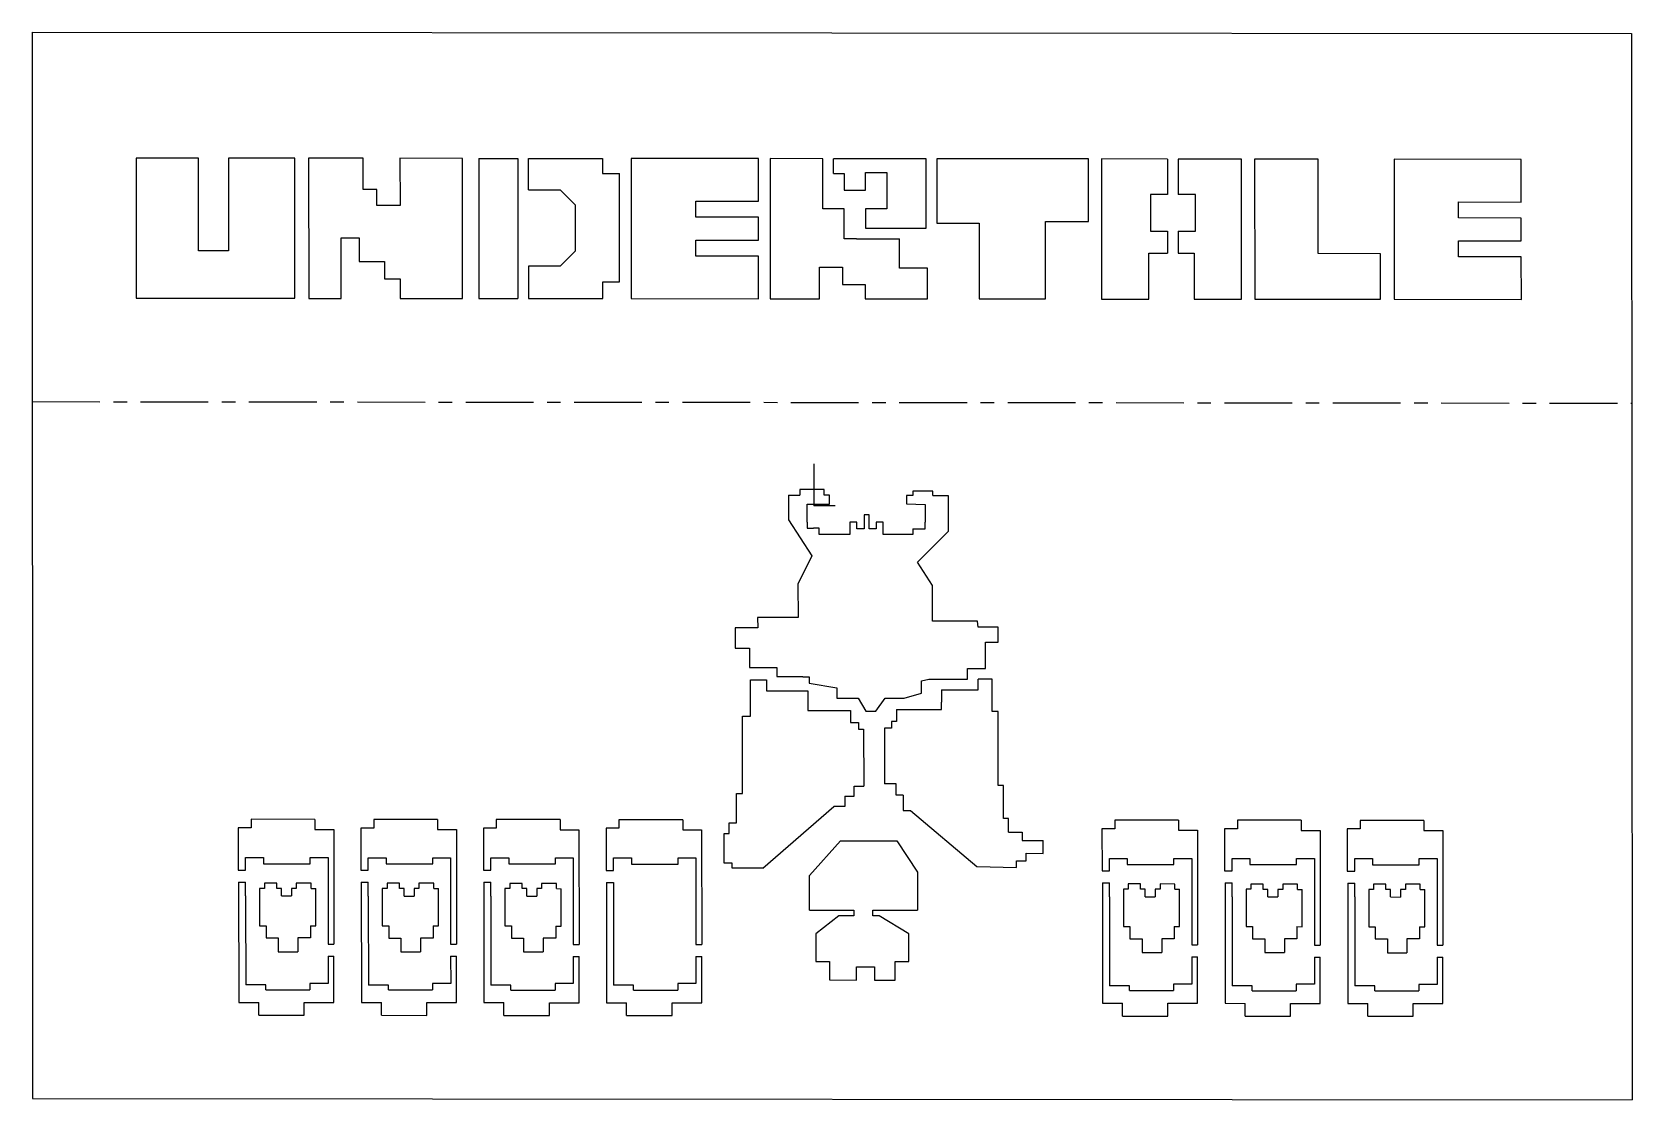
# Model space of a CAD drawing. Header units: millimetres. Extents: x -147 to 153, y -111 to 89.
import ezdxf

# ---------------------------------------------------------------- set-up
doc = ezdxf.new("R2010")
doc.units = ezdxf.units.MM
doc.header["$PDSIZE"] = -1
doc.linetypes.add('CENTERX2', pattern=[20.32, 12.7, -2.54, 2.54, -2.54])

msp = doc.modelspace()

# ---------------------------------------------------------------- linework, layer by layer
at = {"color": 7, "linetype": 'Continuous'}
for p, q in [((-146.65, 88.71), (153.21, 88.43)), ((-146.65, 88.71), (-146.57, -111.09)), ((153.21, 88.43), (153.3, -111.37)), ((-127.15, 65.09), (-127.14, 38.84)), ((-115.42, 65.08), (-127.15, 65.09)), ((-115.41, 47.74), (-115.42, 65.08)), ((-97.37, 65.07), (-109.79, 65.08)), ((-109.79, 65.08), (-109.79, 47.73)), ((-97.35, 38.82), (-97.37, 65.07)), ((-94.79, 65.06), (-94.77, 38.81)), ((-84.59, 65.05), (-94.79, 65.06)), ((-84.59, 59.19), (-84.59, 65.05)), ((-65.94, 65.04), (-77.67, 65.05)), ((-77.67, 65.05), (-77.66, 56.23)), ((-65.93, 38.79), (-65.94, 65.04)), ((-62.89, 65.03), (-62.88, 38.78)), ((-62.89, 65.03), (-55.58, 65.03)), ((-55.58, 65.03), (-55.57, 38.78)), ((-53.58, 59.17), (-53.58, 65.03)), ((-53.58, 65.03), (-39.68, 65.01)), ((-39.68, 65.01), (-39.68, 62.2)), ((-34.31, 65.01), (-34.3, 38.76)), ((-10.46, 64.99), (-34.31, 65.01)), ((-10.46, 56.99), (-10.46, 64.99)), ((-8.25, 64.98), (-8.24, 38.73)), ((1.62, 64.97), (-8.25, 64.98)), ((1.62, 62.23), (1.62, 64.97)), ((20.97, 64.96), (3.61, 64.97)), ((3.62, 62.23), (3.61, 64.97)), ((20.97, 51.96), (20.97, 64.96)), ((22.97, 64.95), (22.97, 52.88)), ((51.38, 64.93), (22.97, 64.95)), ((51.38, 53.21), (51.38, 64.93)), ((53.82, 64.93), (53.83, 38.68)), ((66.24, 64.91), (53.82, 64.93)), ((66.24, 64.91), (66.24, 58.25)), ((80.1, 64.9), (68.24, 64.91)), ((68.24, 64.91), (68.24, 58.25)), ((80.11, 38.65), (80.1, 64.9)), ((82.55, 64.9), (82.56, 38.65)), ((94.45, 64.89), (82.55, 64.9)), ((94.46, 47.19), (94.45, 64.89)), ((108.69, 64.88), (108.7, 38.63)), ((132.54, 64.85), (108.69, 64.88)), ((132.54, 56.86), (132.54, 64.85)), ((-39.68, 62.2), (-36.51, 62.2)), ((-36.5, 41.92), (-36.51, 62.2)), ((1.62, 55.58), (1.62, 62.23)), ((3.62, 62.23), (5.61, 62.23)), ((5.61, 62.23), (5.62, 59.09)), ((9.61, 59.09), (9.61, 62.41)), ((9.61, 62.41), (13.61, 62.41)), ((13.61, 62.41), (13.61, 55.57)), ((-82.02, 59.19), (-84.59, 59.19)), ((-82.01, 56.23), (-82.02, 59.19)), ((-53.58, 59.17), (-47.63, 59.16)), ((-47.63, 59.16), (-44.82, 56.35)), ((-22.21, 54.01), (-22.21, 57)), ((-22.21, 57), (-10.46, 56.99)), ((5.62, 59.09), (9.61, 59.09)), ((63, 58.25), (63.01, 51.42)), ((66.24, 58.25), (63, 58.25)), ((71.48, 58.24), (68.24, 58.25)), ((71.48, 51.41), (71.48, 58.24)), ((-77.66, 56.23), (-82.01, 56.23)), ((-44.82, 56.35), (-44.81, 47.67)), ((-10.46, 54), (-22.21, 54.01)), ((-10.46, 49.72), (-10.46, 54)), ((5.62, 55.58), (1.62, 55.58)), ((5.62, 49.97), (5.62, 55.58)), ((13.61, 55.57), (9.62, 55.57)), ((9.62, 55.57), (9.62, 51.97)), ((120.79, 53.88), (120.79, 56.87)), ((120.79, 56.87), (132.54, 56.86)), ((9.62, 51.97), (12.62, 51.96)), ((12.62, 51.96), (20.97, 51.96)), ((22.97, 52.88), (30.93, 52.88)), ((30.93, 52.88), (30.94, 38.7)), ((43.36, 38.69), (43.36, 53.22)), ((43.36, 53.22), (51.38, 53.21)), ((63.01, 51.42), (66.24, 51.41)), ((66.24, 51.41), (66.24, 47.28)), ((68.24, 51.41), (71.48, 51.41)), ((68.24, 51.41), (68.24, 47.28)), ((132.54, 53.86), (120.79, 53.88)), ((132.54, 49.59), (132.54, 53.86)), ((-88.68, 38.81), (-88.68, 50.17)), ((-88.68, 50.17), (-85.29, 50.17)), ((-85.29, 50.17), (-85.29, 45.69)), ((-22.21, 49.74), (-10.46, 49.72)), ((-22.21, 46.74), (-22.21, 49.74)), ((7.93, 49.97), (5.62, 49.97)), ((7.93, 49.97), (15.98, 49.96)), ((15.98, 44.45), (15.98, 49.96)), ((120.79, 46.61), (120.79, 49.6)), ((120.79, 49.6), (132.54, 49.59)), ((-109.79, 47.73), (-115.41, 47.74)), ((-85.29, 45.69), (-83.17, 45.69)), ((-83.17, 45.69), (-80.57, 45.69)), ((-80.57, 45.69), (-80.57, 42.46)), ((-44.81, 47.67), (-47.63, 44.86)), ((-10.46, 46.73), (-22.21, 46.74)), ((-10.45, 38.74), (-10.46, 46.73)), ((62.74, 38.67), (62.73, 47.28)), ((62.73, 47.28), (66.24, 47.28)), ((68.24, 47.28), (71.2, 47.27)), ((71.2, 47.27), (71.2, 38.66)), ((106.17, 47.18), (94.46, 47.19)), ((106.17, 38.63), (106.17, 47.18)), ((132.54, 46.6), (120.79, 46.61)), ((132.55, 38.6), (132.54, 46.6)), ((-80.57, 42.46), (-77.66, 42.46)), ((-77.66, 42.46), (-77.66, 38.8)), ((-47.63, 44.86), (-53.58, 44.87)), ((-53.58, 44.87), (-53.57, 38.78)), ((0.99, 38.72), (0.99, 44.65)), ((0.99, 44.65), (5.28, 44.65)), ((5.28, 44.65), (5.28, 41.4)), ((21.22, 44.45), (15.98, 44.45)), ((21.23, 38.71), (21.22, 44.45)), ((-39.67, 38.76), (-39.67, 41.93)), ((-39.67, 41.93), (-36.5, 41.92)), ((5.28, 41.4), (9.57, 41.4)), ((9.57, 41.4), (9.57, 38.72)), ((-127.14, 38.84), (-97.35, 38.82)), ((-94.77, 38.81), (-88.68, 38.81)), ((-77.66, 38.8), (-65.93, 38.79)), ((-62.88, 38.78), (-55.57, 38.78)), ((-53.57, 38.78), (-39.67, 38.76)), ((-34.3, 38.76), (-10.45, 38.74)), ((-8.24, 38.73), (-0.37, 38.73)), ((-0.37, 38.73), (0.99, 38.72)), ((9.57, 38.72), (21.23, 38.71)), ((30.94, 38.7), (43.36, 38.69)), ((53.83, 38.68), (62.74, 38.67)), ((71.2, 38.66), (80.11, 38.65)), ((82.56, 38.65), (106.17, 38.63)), ((108.7, 38.63), (132.55, 38.6)), ((0, 0), (0, 7.8)), ((-4.82, 1.93), (-2.69, 1.93)), ((-4.82, 1.93), (-4.81, -2.68)), ((1.87, 2.98), (-2.69, 2.99)), ((-2.69, 2.99), (-2.69, 1.93)), ((-1.36, -3.11), (-1.36, 0.27)), ((-1.36, 0.27), (2.83, 0.27)), ((0, 0), (3.9, 0)), ((1.87, 1.93), (1.87, 2.98)), ((2.83, 1.93), (1.87, 1.93)), ((2.83, 0.27), (2.83, 1.93)), ((18.49, 1.88), (17.28, 1.88)), ((17.28, 1.88), (17.28, 0.3)), ((17.28, 0.3), (20.76, 0.22)), ((22.25, 2.68), (18.49, 2.68)), ((18.49, 2.68), (18.49, 1.88)), ((20.76, 0.22), (20.76, -3.13)), ((22.25, 1.88), (22.25, 2.68)), ((22.25, 1.88), (25.11, 1.88)), ((25.11, 1.88), (25.12, -4.89)), ((-4.81, -2.68), (-0.44, -9.42)), ((10.29, -1.77), (9.35, -1.77)), ((9.35, -1.77), (9.35, -4.39)), ((10.29, -4.39), (10.29, -1.77)), ((-1.36, -3.11), (-1.36, -4.26)), ((-1.36, -4.26), (-0.17, -4.26)), ((0.91, -4.26), (-0.17, -4.26)), ((0.91, -5.41), (0.91, -4.26)), ((6.65, -5.42), (0.91, -5.41)), ((7.99, -3.12), (6.65, -3.12)), ((6.65, -3.12), (6.65, -5.42)), ((7.99, -4.38), (7.99, -3.12)), ((9.35, -4.39), (7.99, -4.38)), ((11.59, -4.39), (10.29, -4.39)), ((12.9, -3.13), (11.59, -3.13)), ((11.59, -3.13), (11.59, -4.39)), ((12.9, -5.43), (12.9, -3.13)), ((16.04, -5.43), (12.9, -5.43)), ((18.49, -5.43), (16.04, -5.43)), ((18.49, -4.39), (18.49, -5.43)), ((18.49, -4.39), (20.76, -4.4)), ((19.38, -10.61), (25.12, -4.89)), ((20.76, -4.4), (20.76, -3.13)), ((-0.44, -9.42), (-3.06, -14.75)), ((22.14, -14.98), (19.38, -10.61)), ((-3.06, -14.75), (-3.05, -20.98)), ((22.14, -21.67), (22.14, -14.98)), ((-3.05, -20.98), (-10.62, -20.97)), ((-10.62, -20.97), (-10.61, -22.92)), ((-10.61, -22.92), (-14.81, -22.91)), ((-14.81, -22.91), (-14.81, -26.75)), ((30.59, -21.68), (22.14, -21.67)), ((30.71, -22.77), (30.59, -21.68)), ((34.47, -22.78), (30.71, -22.77)), ((34.47, -25.59), (34.47, -22.78)), ((-14.81, -26.75), (-12.15, -26.75)), ((-12.15, -26.75), (-12.15, -30.37)), ((32.12, -30.56), (32.12, -25.59)), ((32.12, -25.59), (34.47, -25.59)), ((-12.15, -30.37), (-6.99, -30.37)), ((-11.95, -39.49), (-11.95, -32.68)), ((-11.95, -32.68), (-10.12, -32.68)), ((-10.12, -32.68), (-8.98, -32.68)), ((-8.98, -32.68), (-8.98, -34.72)), ((-6.99, -30.37), (-6.99, -32.05)), ((-6.99, -32.05), (-2.16, -32.06)), ((-2.16, -32.06), (-2.16, -32.07)), ((-2.16, -32.07), (-0.95, -32.07)), ((-0.95, -32.07), (-0.95, -33.29)), ((20.12, -32.82), (21.5, -32.55)), ((20.12, -35.13), (20.12, -32.82)), ((21.5, -32.55), (28.72, -32.55)), ((28.72, -32.55), (28.72, -30.55)), ((28.72, -30.55), (32.12, -30.56)), ((33.32, -32.56), (30.72, -32.55)), ((30.72, -34.55), (30.72, -32.55)), ((33.32, -38.58), (33.32, -32.56)), ((-8.98, -34.72), (-1.23, -34.73)), ((-1.23, -34.73), (-1.23, -37.02)), ((-0.95, -33.29), (4.25, -34.16)), ((4.25, -34.16), (4.25, -36.07)), ((16.85, -36.09), (20.12, -35.13)), ((23.85, -34.55), (23.85, -36.84)), ((23.85, -34.55), (30.72, -34.55)), ((-1.23, -37.02), (-1.23, -38.38)), ((-1.23, -38.38), (6.78, -38.38)), ((4.25, -36.07), (5.86, -36.08)), ((5.86, -36.08), (8.24, -36.08)), ((6.78, -38.38), (6.78, -40.63)), ((8.24, -36.08), (9.65, -38.56)), ((9.65, -38.56), (11.52, -38.56)), ((11.52, -38.56), (13.31, -36.08)), ((13.31, -36.08), (16.85, -36.09)), ((15.41, -38.19), (15.41, -40.44)), ((15.41, -38.19), (23.85, -38.19)), ((23.85, -38.19), (23.85, -36.84)), ((34.47, -38.58), (33.32, -38.58)), ((34.48, -52.45), (34.47, -38.58)), ((-13.47, -53.95), (-13.47, -39.49)), ((-13.47, -39.49), (-11.95, -39.49)), ((6.78, -40.63), (8.3, -40.63)), ((8.3, -40.63), (8.3, -41.9)), ((8.3, -41.9), (9.25, -41.9)), ((9.25, -41.9), (9.26, -52.59)), ((14.49, -41.7), (13.18, -41.7)), ((13.18, -41.7), (13.18, -52.12)), ((15.41, -40.44), (14.49, -40.44)), ((14.49, -40.44), (14.49, -41.7)), ((-14.6, -59.44), (-14.6, -53.95)), ((-14.6, -53.95), (-13.47, -53.95)), ((7.47, -54.44), (7.47, -52.59)), ((7.47, -52.59), (9.26, -52.59)), ((15.34, -52.12), (13.18, -52.12)), ((15.34, -54.25), (15.34, -52.12)), ((35.5, -52.45), (34.48, -52.45)), ((35.5, -58.65), (35.5, -52.45)), ((-9.64, -67.97), (3.66, -56.36)), ((5.73, -56.37), (3.66, -56.36)), ((5.73, -54.44), (5.73, -56.37)), ((5.73, -54.44), (7.47, -54.44)), ((16.64, -54.25), (15.34, -54.25)), ((16.64, -54.25), (16.64, -57.15)), ((-93.64, -58.81), (-105.59, -58.79)), ((-105.59, -58.79), (-105.59, -60.4)), ((-93.64, -58.81), (-93.64, -60.69)), ((-70.65, -58.83), (-82.6, -58.82)), ((-82.6, -58.82), (-82.6, -60.42)), ((-70.65, -58.83), (-70.65, -60.71)), ((-47.66, -58.85), (-59.61, -58.84)), ((-59.61, -58.84), (-59.61, -60.44)), ((-47.66, -58.85), (-47.66, -60.74)), ((-24.67, -58.87), (-36.62, -58.86)), ((-36.62, -58.86), (-36.62, -60.46)), ((-24.67, -58.87), (-24.67, -60.76)), ((-15.93, -61.43), (-15.93, -59.43)), ((-15.93, -59.43), (-14.6, -59.44)), ((16.64, -57.15), (18.03, -57.16)), ((18.03, -57.16), (30.49, -67.66)), ((36.42, -58.65), (35.5, -58.65)), ((36.42, -61.22), (36.42, -58.65)), ((68.29, -58.96), (56.33, -58.94)), ((56.33, -58.94), (56.34, -60.55)), ((68.29, -58.96), (68.29, -60.84)), ((91.28, -58.98), (79.32, -58.97)), ((79.32, -58.97), (79.33, -60.57)), ((91.28, -58.98), (91.28, -60.86)), ((114.27, -59), (102.31, -58.99)), ((102.31, -58.99), (102.31, -60.59)), ((114.27, -59), (114.27, -60.89)), ((-107.99, -60.4), (-107.99, -68.29)), ((-105.59, -60.4), (-107.99, -60.4)), ((-93.64, -60.69), (-90.09, -60.7)), ((-90.09, -60.7), (-90.08, -82.18)), ((-82.6, -60.42), (-85, -60.42)), ((-85, -60.42), (-85, -68.31)), ((-70.65, -60.71), (-67.1, -60.72)), ((-67.1, -60.72), (-67.09, -82.21)), ((-59.61, -60.44), (-62.01, -60.44)), ((-62.01, -60.44), (-62.01, -68.33)), ((-47.66, -60.74), (-44.11, -60.74)), ((-44.11, -60.74), (-44.1, -82.23)), ((-36.62, -60.46), (-39.02, -60.46)), ((-39.02, -60.46), (-39.02, -68.36)), ((-24.67, -60.76), (-21.12, -60.76)), ((-21.12, -60.76), (-21.11, -82.25)), ((-16.92, -66.99), (-16.92, -61.43)), ((-16.92, -61.43), (-15.93, -61.43)), ((-0.9, -69.32), (4.9, -62.8)), ((4.9, -62.8), (15.45, -62.8)), ((15.45, -62.8), (19.35, -68.67)), ((36.42, -61.22), (38.95, -61.22)), ((38.95, -61.22), (38.95, -62.75)), ((38.95, -62.75), (42.89, -62.75)), ((42.9, -65.17), (42.89, -62.75)), ((56.34, -60.55), (53.93, -60.55)), ((53.93, -60.55), (53.94, -68.44)), ((68.29, -60.84), (71.84, -60.85)), ((71.84, -60.85), (71.85, -82.33)), ((79.33, -60.57), (76.92, -60.57)), ((76.92, -60.57), (76.93, -68.46)), ((91.28, -60.86), (94.83, -60.87)), ((94.83, -60.87), (94.84, -82.36)), ((102.31, -60.59), (99.91, -60.59)), ((99.91, -60.59), (99.92, -68.48)), ((114.27, -60.89), (117.82, -60.89)), ((117.82, -60.89), (117.83, -82.38)), ((-106.6, -65.96), (-103.25, -65.96)), ((-106.6, -68.29), (-106.6, -65.96)), ((-103.25, -65.96), (-103.25, -67.11)), ((-94.5, -67.11), (-94.5, -65.97)), ((-94.5, -65.97), (-91.16, -65.97)), ((-91.16, -65.97), (-91.16, -82.18)), ((-83.61, -68.31), (-83.61, -65.98)), ((-83.61, -65.98), (-80.26, -65.98)), ((-80.26, -65.98), (-80.26, -67.13)), ((-71.51, -67.13), (-71.51, -65.99)), ((-71.51, -65.99), (-68.17, -65.99)), ((39.74, -66.58), (39.74, -65.16)), ((39.74, -65.16), (42.9, -65.17)), ((-107.99, -68.29), (-106.6, -68.29)), ((-103.25, -67.11), (-94.5, -67.11)), ((-85, -68.31), (-83.61, -68.31)), ((-80.26, -67.13), (-71.51, -67.13)), ((-68.17, -65.99), (-68.17, -82.2)), ((-62.01, -68.33), (-60.62, -68.34)), ((-60.62, -68.34), (-60.62, -66)), ((-60.62, -66), (-57.27, -66)), ((-57.27, -66), (-57.27, -67.15)), ((-57.27, -67.15), (-48.52, -67.16)), ((-48.52, -67.16), (-48.52, -66.01)), ((-48.52, -66.01), (-45.18, -66.01)), ((-45.18, -66.01), (-45.18, -82.23)), ((-39.02, -68.36), (-37.63, -68.36)), ((-37.63, -68.36), (-37.63, -66.02)), ((-37.63, -66.02), (-34.28, -66.02)), ((-34.28, -66.02), (-34.28, -67.17)), ((-34.28, -67.17), (-25.53, -67.18)), ((-25.53, -67.18), (-25.53, -66.03)), ((-25.53, -66.03), (-22.19, -66.03)), ((-22.19, -66.03), (-22.19, -82.25)), ((-15.41, -67), (-16.92, -66.99)), ((-15.41, -67.96), (-15.41, -67)), ((-9.64, -67.97), (-15.41, -67.96)), ((19.35, -68.67), (19.36, -75.84)), ((30.49, -67.66), (37.94, -67.83)), ((37.94, -67.83), (37.94, -66.58)), ((37.94, -66.58), (39.74, -66.58)), ((53.94, -68.44), (55.33, -68.44)), ((55.33, -68.44), (55.33, -66.11)), ((55.33, -66.11), (58.68, -66.11)), ((58.68, -66.11), (58.68, -67.26)), ((58.68, -67.26), (67.42, -67.26)), ((67.42, -67.26), (67.42, -66.12)), ((67.42, -66.12), (70.76, -66.12)), ((70.76, -66.12), (70.77, -82.33)), ((76.93, -68.46), (78.32, -68.46)), ((78.32, -68.46), (78.32, -66.13)), ((78.32, -66.13), (81.67, -66.13)), ((81.67, -66.13), (81.67, -67.28)), ((81.67, -67.28), (90.41, -67.28)), ((90.41, -67.28), (90.41, -66.14)), ((90.41, -66.14), (93.75, -66.14)), ((93.75, -66.14), (93.76, -82.35)), ((99.92, -68.48), (101.31, -68.49)), ((101.31, -68.49), (101.31, -66.15)), ((101.31, -66.15), (104.66, -66.15)), ((104.66, -66.15), (104.66, -67.3)), ((104.66, -67.3), (113.4, -67.31)), ((113.4, -67.31), (113.4, -66.16)), ((113.4, -66.16), (116.74, -66.16)), ((116.74, -66.16), (116.75, -82.38)), ((-107.91, -70.54), (-106.6, -70.54)), ((-107.91, -70.54), (-107.9, -93.09)), ((-106.6, -73.15), (-106.6, -70.54)), ((-103.07, -71.73), (-103.98, -71.73)), ((-103.98, -71.73), (-103.98, -78.72)), ((-100.77, -70.75), (-103.07, -70.75)), ((-103.07, -70.75), (-103.07, -71.73)), ((-100.77, -71.74), (-100.77, -70.75)), ((-99.89, -71.74), (-100.77, -71.74)), ((-99.89, -73.15), (-99.89, -71.74)), ((-97.1, -71.74), (-98.02, -71.74)), ((-98.02, -71.74), (-98.02, -73.15)), ((-94.32, -70.76), (-97.1, -70.75)), ((-97.1, -70.75), (-97.1, -71.74)), ((-94.32, -71.74), (-94.32, -70.76)), ((-94.32, -71.74), (-93.46, -71.74)), ((-93.46, -78.73), (-93.46, -71.74)), ((-84.92, -70.56), (-84.91, -93.11)), ((-84.92, -70.56), (-83.61, -70.56)), ((-83.61, -73.17), (-83.61, -70.56)), ((-80.08, -71.75), (-80.99, -71.75)), ((-80.99, -71.75), (-80.99, -78.75)), ((-80.08, -70.77), (-80.08, -71.75)), ((-77.78, -70.77), (-80.08, -70.77)), ((-77.78, -71.76), (-77.78, -70.77)), ((-76.9, -71.76), (-77.78, -71.76)), ((-76.9, -73.17), (-76.9, -71.76)), ((-75.03, -71.76), (-75.03, -73.18)), ((-74.11, -71.76), (-75.03, -71.76)), ((-74.11, -70.77), (-74.11, -71.76)), ((-71.33, -70.78), (-74.11, -70.77)), ((-71.33, -71.76), (-71.33, -70.78)), ((-71.33, -71.76), (-70.47, -71.76)), ((-70.47, -78.76), (-70.47, -71.76)), ((-61.93, -70.58), (-61.92, -93.14)), ((-61.93, -70.58), (-60.62, -70.58)), ((-60.62, -73.19), (-60.62, -70.58)), ((-58, -71.78), (-58, -73.19)), ((-57.09, -71.78), (-58, -71.78)), ((-57.09, -70.79), (-57.09, -71.78)), ((-54.79, -70.79), (-57.09, -70.79)), ((-54.79, -71.78), (-54.79, -70.79)), ((-53.91, -71.78), (-54.79, -71.78)), ((-53.91, -73.19), (-53.91, -71.78)), ((-52.04, -71.78), (-52.04, -73.2)), ((-51.12, -71.78), (-52.04, -71.78)), ((-51.12, -70.8), (-51.12, -71.78)), ((-48.34, -70.8), (-51.12, -70.8)), ((-48.34, -71.78), (-48.34, -70.8)), ((-48.34, -71.78), (-47.48, -71.79)), ((-47.48, -78.78), (-47.48, -71.79)), ((-38.94, -70.6), (-38.93, -93.16)), ((-38.94, -70.6), (-37.63, -70.6)), ((-37.63, -70.6), (-37.62, -89.88)), ((-0.9, -75.82), (-0.9, -69.32)), ((54.02, -70.69), (54.03, -93.24)), ((54.02, -70.69), (55.33, -70.69)), ((55.33, -73.3), (55.33, -70.69)), ((57.95, -71.88), (57.95, -73.3)), ((58.86, -71.88), (57.95, -71.88)), ((58.86, -70.9), (58.86, -71.88)), ((61.16, -70.9), (58.86, -70.9)), ((61.16, -71.89), (61.16, -70.9)), ((62.04, -71.89), (61.16, -71.89)), ((62.04, -73.3), (62.04, -71.89)), ((63.9, -71.89), (63.9, -73.3)), ((64.83, -71.89), (63.9, -71.89)), ((64.83, -70.9), (64.83, -71.89)), ((67.6, -70.91), (64.83, -70.9)), ((67.6, -71.89), (67.6, -70.91)), ((67.6, -71.89), (68.47, -71.89)), ((68.47, -78.88), (68.47, -71.89)), ((77.01, -70.71), (77.02, -93.26)), ((77.01, -70.71), (78.32, -70.71)), ((78.32, -73.32), (78.32, -70.71)), ((80.94, -71.9), (80.94, -73.32)), ((81.85, -71.9), (80.94, -71.9)), ((81.85, -70.92), (81.85, -71.9)), ((84.15, -70.92), (81.85, -70.92)), ((84.15, -71.91), (84.15, -70.92)), ((85.02, -71.91), (84.15, -71.91)), ((85.03, -73.32), (85.02, -71.91)), ((86.89, -71.91), (86.89, -73.32)), ((87.82, -71.91), (86.89, -71.91)), ((87.82, -70.92), (87.82, -71.91)), ((90.59, -70.93), (87.82, -70.92)), ((90.59, -71.91), (90.59, -70.93)), ((90.59, -71.91), (91.46, -71.91)), ((91.46, -78.91), (91.46, -71.91)), ((100, -70.73), (100.01, -93.29)), ((100, -70.73), (101.31, -70.73)), ((101.31, -73.34), (101.31, -70.73)), ((103.93, -71.93), (103.93, -73.34)), ((104.84, -71.93), (103.93, -71.93)), ((104.84, -70.94), (104.84, -71.93)), ((107.14, -70.94), (104.84, -70.94)), ((107.14, -71.93), (107.14, -70.94)), ((108.01, -71.93), (107.14, -71.93)), ((108.02, -73.34), (108.01, -71.93)), ((109.88, -71.93), (109.88, -73.35)), ((110.81, -71.93), (109.88, -71.93)), ((110.81, -70.95), (110.81, -71.93)), ((113.58, -70.95), (110.81, -70.95)), ((113.58, -71.93), (113.58, -70.95)), ((113.58, -71.93), (114.45, -71.93)), ((114.45, -78.93), (114.45, -71.93)), ((-106.6, -73.15), (-106.6, -74.24)), ((-106.6, -74.24), (-106.59, -89.82)), ((-99.89, -73.15), (-98.02, -73.15)), ((-83.61, -73.17), (-83.61, -74.26)), ((-83.61, -74.26), (-83.6, -89.84)), ((-76.9, -73.17), (-75.03, -73.18)), ((-60.62, -73.19), (-60.62, -74.28)), ((-60.62, -74.28), (-60.61, -89.86)), ((-58, -73.19), (-58, -78.77)), ((-53.91, -73.19), (-52.04, -73.2)), ((55.33, -73.3), (55.33, -74.39)), ((55.33, -74.39), (55.34, -89.97)), ((57.95, -73.3), (57.95, -78.87)), ((62.04, -73.3), (63.9, -73.3)), ((78.32, -73.32), (78.32, -74.41)), ((78.32, -74.41), (78.33, -89.99)), ((80.94, -73.32), (80.94, -78.9)), ((85.03, -73.32), (86.89, -73.32)), ((101.31, -73.34), (101.31, -74.43)), ((101.31, -74.43), (101.32, -90.01)), ((103.93, -73.34), (103.93, -78.92)), ((108.02, -73.34), (109.88, -73.35)), ((-0.9, -75.82), (7.44, -75.83)), ((4.58, -76.87), (0.31, -80.24)), ((7.44, -76.87), (4.58, -76.87)), ((7.44, -75.83), (7.44, -76.87)), ((10.95, -76.88), (10.95, -75.84)), ((10.95, -75.84), (19.36, -75.84)), ((12.17, -76.88), (10.95, -76.88)), ((17.75, -80.25), (12.17, -76.88)), ((-103.98, -78.72), (-102.75, -78.73)), ((-102.75, -78.73), (-102.75, -81.01)), ((-94.46, -78.73), (-93.46, -78.73)), ((-94.46, -78.73), (-94.46, -81.01)), ((-80.99, -78.75), (-80.93, -78.75)), ((-80.93, -78.75), (-79.76, -78.75)), ((-79.76, -78.75), (-79.76, -81.03)), ((-71.47, -78.75), (-70.47, -78.76)), ((-71.47, -78.75), (-71.47, -81.04)), ((-58, -78.77), (-57.94, -78.77)), ((-57.94, -78.77), (-56.77, -78.77)), ((-56.77, -78.77), (-56.77, -81.05)), ((-48.48, -78.78), (-47.48, -78.78)), ((-48.48, -78.78), (-48.48, -81.06)), ((0.31, -80.24), (0.31, -85.4)), ((17.75, -85.41), (17.75, -80.25)), ((57.95, -78.87), (59.18, -78.88)), ((59.18, -78.88), (59.18, -81.16)), ((67.47, -78.88), (68.47, -78.88)), ((67.47, -78.88), (67.47, -81.16)), ((80.94, -78.9), (82.17, -78.9)), ((82.17, -78.9), (82.17, -81.18)), ((90.46, -78.9), (91.46, -78.91)), ((90.46, -78.9), (90.46, -81.19)), ((103.93, -78.92), (105.16, -78.92)), ((105.16, -78.92), (105.16, -81.2)), ((113.45, -78.93), (114.45, -78.93)), ((113.45, -78.93), (113.45, -81.21)), ((-102.75, -81.01), (-100.48, -81.01)), ((-100.48, -81.01), (-100.48, -83.59)), ((-100.48, -83.59), (-96.8, -83.59)), ((-94.46, -81.01), (-96.8, -81.01)), ((-96.8, -81.01), (-96.8, -83.59)), ((-91.16, -82.18), (-90.08, -82.18)), ((-79.76, -81.03), (-77.49, -81.03)), ((-77.49, -81.03), (-77.49, -83.61)), ((-77.49, -83.61), (-73.81, -83.61)), ((-71.47, -81.04), (-73.81, -81.03)), ((-73.81, -81.03), (-73.81, -83.61)), ((-68.17, -82.2), (-67.09, -82.21)), ((-56.77, -81.05), (-54.5, -81.05)), ((-54.5, -81.05), (-54.5, -83.63)), ((-54.5, -83.63), (-50.82, -83.64)), ((-48.48, -81.06), (-50.82, -81.05)), ((-50.82, -81.05), (-50.82, -83.64)), ((-45.18, -82.23), (-44.1, -82.23)), ((-22.19, -82.25), (-21.11, -82.25)), ((59.18, -81.16), (61.45, -81.16)), ((61.45, -81.16), (61.45, -83.74)), ((61.45, -83.74), (65.13, -83.74)), ((67.47, -81.16), (65.13, -81.16)), ((65.13, -81.16), (65.13, -83.74)), ((70.77, -82.33), (71.85, -82.33)), ((82.17, -81.18), (84.44, -81.18)), ((84.44, -81.18), (84.44, -83.76)), ((84.44, -83.76), (88.12, -83.76)), ((90.46, -81.19), (88.12, -81.18)), ((88.12, -81.18), (88.12, -83.76)), ((93.76, -82.35), (94.84, -82.36)), ((105.16, -81.2), (107.43, -81.2)), ((107.43, -81.2), (107.43, -83.78)), ((107.43, -83.78), (111.11, -83.79)), ((113.45, -81.21), (111.11, -81.2)), ((111.11, -81.2), (111.11, -83.79)), ((116.75, -82.38), (117.83, -82.38)), ((-91.15, -84.43), (-90.08, -84.43)), ((-91.15, -84.43), (-91.15, -89.52)), ((-90.07, -93.11), (-90.08, -84.43)), ((-68.17, -84.45), (-68.16, -89.54)), ((-68.17, -84.45), (-67.09, -84.45)), ((-67.08, -93.13), (-67.09, -84.45)), ((-45.18, -84.47), (-45.17, -89.56)), ((-45.18, -84.47), (-44.1, -84.47)), ((-44.09, -93.15), (-44.1, -84.47)), ((-22.19, -84.49), (-22.18, -89.58)), ((-22.19, -84.49), (-21.11, -84.5)), ((-21.1, -93.17), (-21.11, -84.5)), ((0.31, -85.4), (2.83, -85.4)), ((2.83, -85.4), (2.84, -88.89)), ((7.94, -88.9), (7.94, -86.4)), ((7.94, -86.4), (11.29, -86.4)), ((11.29, -86.4), (11.29, -88.9)), ((15.19, -88.9), (15.19, -85.41)), ((15.19, -85.41), (17.75, -85.41)), ((70.77, -84.58), (70.77, -89.67)), ((70.77, -84.58), (71.85, -84.58)), ((71.85, -93.26), (71.85, -84.58)), ((93.76, -84.6), (93.76, -89.69)), ((93.76, -84.6), (94.84, -84.6)), ((94.84, -93.28), (94.84, -84.6)), ((116.75, -84.62), (116.75, -89.71)), ((116.75, -84.62), (117.83, -84.62)), ((117.83, -93.3), (117.83, -84.62)), ((-102.84, -89.82), (-106.59, -89.82)), ((-102.84, -90.73), (-102.84, -89.82)), ((-91.15, -89.52), (-94.58, -89.52)), ((-94.58, -89.52), (-94.57, -90.73)), ((-79.85, -89.84), (-83.6, -89.84)), ((-79.85, -90.75), (-79.85, -89.84)), ((-71.59, -89.54), (-71.58, -90.76)), ((-68.16, -89.54), (-71.59, -89.54)), ((-56.86, -89.86), (-60.61, -89.86)), ((-56.86, -90.77), (-56.86, -89.86)), ((-48.6, -89.56), (-48.6, -90.78)), ((-45.17, -89.56), (-48.6, -89.56)), ((-33.87, -89.88), (-37.62, -89.88)), ((-33.87, -90.79), (-33.87, -89.88)), ((-25.61, -89.58), (-25.61, -90.8)), ((-22.18, -89.58), (-25.61, -89.58)), ((2.84, -88.89), (7.94, -88.9)), ((11.29, -88.9), (15.19, -88.9)), ((59.09, -89.97), (55.34, -89.97)), ((59.09, -90.88), (59.09, -89.97)), ((67.35, -89.67), (67.35, -90.88)), ((70.77, -89.67), (67.35, -89.67)), ((90.34, -89.69), (90.34, -90.91)), ((93.76, -89.69), (90.34, -89.69)), ((113.33, -89.71), (113.33, -90.93)), ((116.75, -89.71), (113.33, -89.71)), ((-102.84, -90.73), (-94.57, -90.73)), ((-79.85, -90.75), (-71.58, -90.76)), ((-56.86, -90.77), (-48.6, -90.78)), ((-33.87, -90.79), (-25.61, -90.8)), ((59.09, -90.88), (67.35, -90.88)), ((82.08, -89.99), (78.33, -89.99)), ((82.08, -90.9), (82.08, -89.99)), ((82.08, -90.9), (90.34, -90.91)), ((105.07, -90.01), (101.32, -90.01)), ((105.07, -90.92), (105.07, -90.01)), ((105.07, -90.92), (113.33, -90.93)), ((-107.9, -93.09), (-104.15, -93.1)), ((-104.15, -95.49), (-104.15, -93.1)), ((-104.15, -95.49), (-95.63, -95.5)), ((-95.63, -95.5), (-95.63, -93.1)), ((-95.63, -93.1), (-90.07, -93.11)), ((-84.91, -93.11), (-81.16, -93.12)), ((-81.16, -95.51), (-81.16, -93.12)), ((-81.16, -95.51), (-72.64, -95.52)), ((-72.64, -93.13), (-67.08, -93.13)), ((-72.64, -95.52), (-72.64, -93.13)), ((-61.92, -93.14), (-58.17, -93.14)), ((-58.17, -95.53), (-58.17, -93.14)), ((-58.17, -95.53), (-49.65, -95.54)), ((-49.65, -93.15), (-44.09, -93.15)), ((-49.65, -95.54), (-49.65, -93.15)), ((-38.93, -93.16), (-35.18, -93.16)), ((-35.18, -95.56), (-35.18, -93.16)), ((-35.18, -95.56), (-26.66, -95.56)), ((-26.66, -93.17), (-21.1, -93.17)), ((-26.66, -95.56), (-26.66, -93.17)), ((54.03, -93.24), (57.78, -93.25)), ((57.78, -95.64), (57.78, -93.25)), ((57.78, -95.64), (66.3, -95.65)), ((66.3, -93.25), (71.85, -93.26)), ((66.3, -95.65), (66.3, -93.25)), ((77.02, -93.26), (80.77, -93.27)), ((80.77, -95.66), (80.77, -93.27)), ((80.77, -95.66), (89.29, -95.67)), ((89.29, -93.28), (94.84, -93.28)), ((89.29, -95.67), (89.29, -93.28)), ((100.01, -93.29), (103.76, -93.29)), ((103.76, -95.68), (103.76, -93.29)), ((103.76, -95.68), (112.28, -95.69)), ((112.28, -93.3), (117.83, -93.3)), ((112.28, -95.69), (112.28, -93.3)), ((-146.57, -111.09), (153.3, -111.37))]:
    msp.add_line(p, q, dxfattribs=at)
at = {"color": 7, "linetype": 'CENTERX2'}
msp.add_line((-146.62, 19.46), (153.24, 19.18), dxfattribs=at)
at = {"color": 7, "linetype": 'Continuous'}
msp.add_point((0, 0), dxfattribs=at)

doc.saveas('drawing.dxf')
